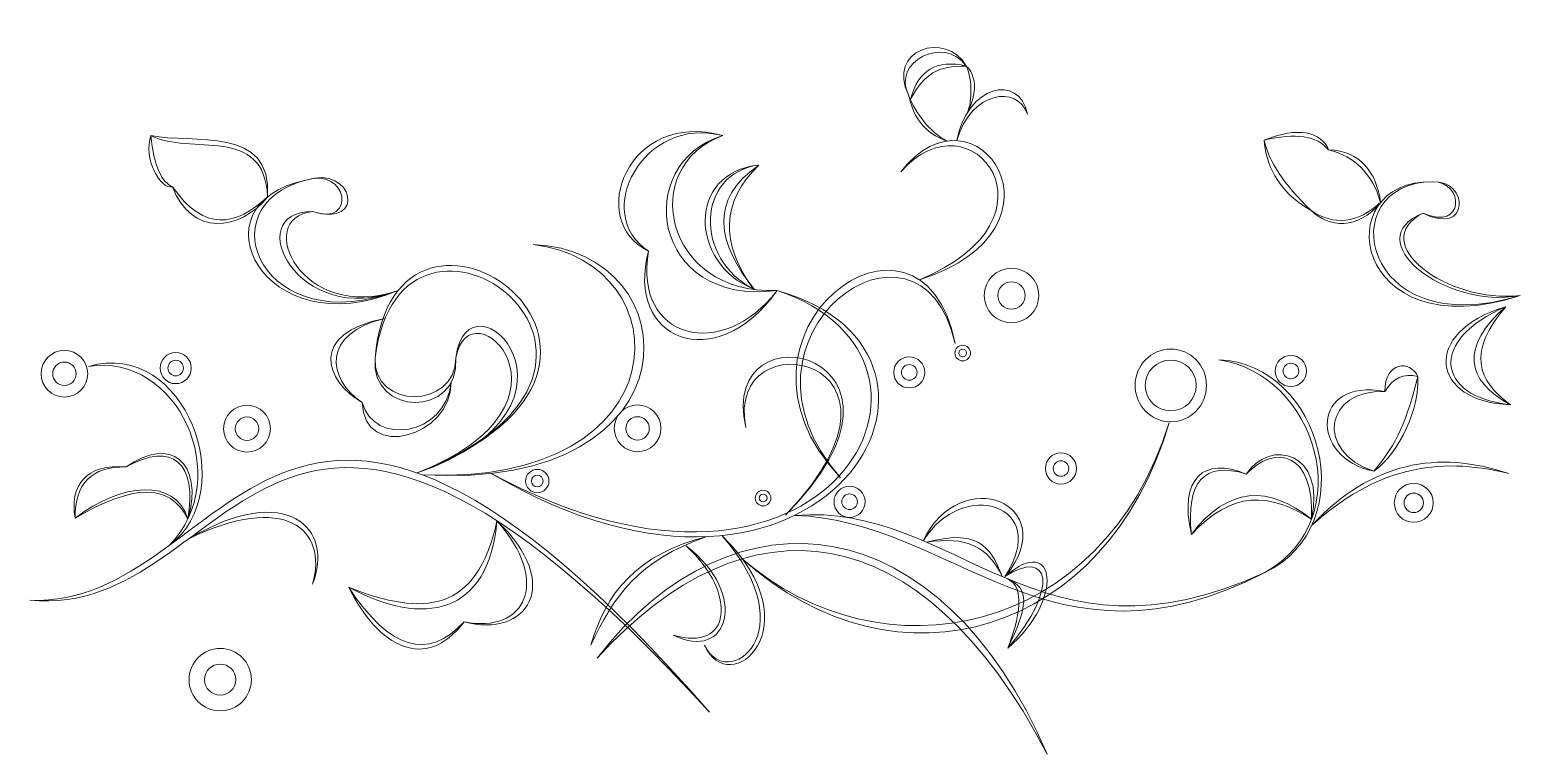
# Model space of a CAD drawing. Header units: centimetres. Extents: x -10.2 to 8.9, y 3.8 to 13.1.
import ezdxf

# ---------------------------------------------------------------- set-up
doc = ezdxf.new("R2010")
doc.units = ezdxf.units.CM
doc.header["$MEASUREMENT"] = 0
doc.layers.add('layer 1', color=7, linetype='Continuous')

msp = doc.modelspace()

# ---------------------------------------------------------------- linework, layer by layer
at = {"layer": 'layer 1', "color": 250, "lineweight": 9}
for centre, major_axis, ratio in [((2.39632, 9.70862), (0, 0.35), 1), ((2.39632, 9.70862), (0, 0.175), 1), ((-9.76148, 8.70428), (0, 0.3), 1), ((1.76929, 8.96987), (0, 0.1), 1), ((1.76929, 8.96987), (0, 0.05), 1), ((4.44024, 8.55451), (0, 0.46693), 0.98113208), ((-9.76148, 8.70428), (0, 0.15), 1), ((-8.3331, 8.77725), (0, 0.2), 1), ((-8.3331, 8.77725), (0, 0.1), 1), ((1.08363, 8.7219), (0, 0.2), 1), ((1.08363, 8.72189), (0, 0.1), 1), ((4.44024, 8.55451), (0.32776, 0), 0.99453869), ((5.98199, 8.73952), (0, 0.2), 1), ((5.98199, 8.73952), (0, 0.1), 1), ((-7.41802, 7.99948), (0, 0.3), 1), ((-2.40426, 8.00371), (0, 0.3), 1), ((-7.41802, 7.99948), (0, 0.15), 1), ((-2.40425, 8.00371), (0, 0.15), 1), ((3.03064, 7.4885), (0, 0.2), 1), ((-3.6918, 7.32793), (0, 0.15), 1), ((3.03064, 7.48849), (0, 0.1), 1), ((-3.6918, 7.32792), (0, 0.075), 1), ((7.55893, 7.04806), (0, 0.25), 1), ((-0.7929, 7.10967), (0, 0.1), 1), ((-0.7929, 7.10967), (0, 0.05), 1), ((0.31725, 7.06174), (0, 0.2), 1), ((0.31725, 7.06175), (0, 0.1), 1), ((7.55893, 7.04806), (0, 0.125), 1), ((-7.76204, 4.7799), (0, 0.4), 1), ((-7.76205, 4.7799), (0, 0.2), 1)]:
    msp.add_ellipse(centre, major_axis=major_axis, ratio=ratio, dxfattribs=at)
for points, knots in [([(1.56585, 11.68956), (1.12662, 11.84633), (1.09869, 12.22263), (1.07482, 12.28114), (1.07482, 12.28114), (0.78201, 12.85502), (1.55727, 13.11682), (1.81486, 12.65116), (1.81486, 12.65116), (2.00237, 12.48702), (1.89674, 12.15817), (1.80977, 12.02143)], [0, 0, 0, 0, 0.25, 0.25, 0.25, 0.25, 0.5, 0.5, 0.5, 0.5, 1, 1, 1, 1]), ([(1.56585, 11.68956), (1.35312, 11.80103), (1.16357, 12.04398), (1.07482, 12.28114), (1.07482, 12.28114), (0.85751, 12.70402), (1.52707, 13.05642), (1.81486, 12.65116), (1.81486, 12.65116), (1.89667, 12.47192), (1.89674, 12.15817), (1.80977, 12.02143)], [0, 0, 0, 0, 0.25, 0.25, 0.25, 0.25, 0.5, 0.5, 0.5, 0.5, 1, 1, 1, 1]), ([(-4.28317, 7.42607), (0.04848, 5.08069), (2.06402, 8.89437), (-0.61335, 9.7713), (-0.61335, 9.7713), (-2.22941, 9.56579), (-2.47647, 11.4026), (-1.3113, 11.7594), (-1.3113, 11.7594), (-2.528, 12.10285), (-3.07402, 10.66318), (-2.26305, 10.2789), (-2.26305, 10.2789), (-2.57195, 9.1444), (-1.40893, 8.65767), (-0.61335, 9.7713)], [0, 0, 0, 0, 0.2, 0.2, 0.2, 0.2, 0.4, 0.4, 0.4, 0.4, 0.6, 0.6, 0.6, 0.6, 1, 1, 1, 1]), ([(-7.15518, 10.9717), (-7.08257, 11.89596), (-8.12406, 11.65162), (-8.65035, 11.7594), (-8.65035, 11.7594), (-8.75525, 11.47419), (-8.53045, 11.05932), (-8.3754, 11.10375), (-8.3754, 11.10375), (-8.13475, 10.45987), (-7.50151, 10.53573), (-7.15518, 10.9717)], [0, 0, 0, 0, 0.25, 0.25, 0.25, 0.25, 0.5, 0.5, 0.5, 0.5, 1, 1, 1, 1]), ([(-7.15518, 10.9717), (-7.18827, 11.91106), (-8.15196, 11.49683), (-8.65035, 11.7594), (-8.65035, 11.7594), (-8.61935, 11.36849), (-8.50025, 11.14992), (-8.3754, 11.10375), (-8.3754, 11.10375), (-7.96865, 10.52027), (-7.56191, 10.59613), (-7.15518, 10.9717)], [0, 0, 0, 0, 0.25, 0.25, 0.25, 0.25, 0.5, 0.5, 0.5, 0.5, 1, 1, 1, 1]), ([(-4.28317, 7.42607), (-0.00718, 4.90577), (2.30247, 8.9628), (-0.61335, 9.7713), (-0.61335, 9.7713), (-2.06566, 9.7149), (-2.4006, 11.36637), (-1.3113, 11.7594), (-1.3113, 11.7594), (-2.32668, 12.02733), (-3.00354, 10.75128), (-2.26305, 10.2789), (-2.26305, 10.2789), (-2.46249, 9.14216), (-1.31585, 8.85397), (-0.61335, 9.7713)], [0, 0, 0, 0, 0.2, 0.2, 0.2, 0.2, 0.4, 0.4, 0.4, 0.4, 0.6, 0.6, 0.6, 0.6, 1, 1, 1, 1]), ([(5.63841, 11.6997), (6.07502, 11.87889), (6.36868, 11.81135), (6.46654, 11.57636), (6.46654, 11.57636), (6.86804, 11.5629), (7.08158, 11.29392), (7.13361, 10.90159), (7.13361, 10.90159), (6.83488, 10.54497), (6.47451, 10.57313), (6.23748, 10.80104), (6.23748, 10.80104), (5.79107, 11.05263), (5.65304, 11.43149), (5.63841, 11.6997)], [0, 0, 0, 0, 0.2, 0.2, 0.2, 0.2, 0.4, 0.4, 0.4, 0.4, 0.6, 0.6, 0.6, 0.6, 1, 1, 1, 1]), ([(-5.23257, 7.43175), (-1.48512, 8.88607), (-5.53814, 11.6986), (-5.77395, 8.90415), (-5.77395, 8.90415), (-5.80216, 8.25085), (-4.74701, 8.24145), (-4.7376, 8.90415), (-4.7376, 8.90415), (-4.57175, 9.89703), (-2.94638, 8.32875), (-5.23257, 7.43175)], [0, 0, 0, 0, 0.25, 0.25, 0.25, 0.25, 0.5, 0.5, 0.5, 0.5, 1, 1, 1, 1]), ([(5.6384, 11.69968), (6.03977, 11.79958), (6.31581, 11.75846), (6.46654, 11.57634), (6.46654, 11.57634), (6.80637, 11.4924), (7.02872, 11.26749), (7.13362, 10.9016), (7.13362, 10.9016), (6.83489, 10.6331), (6.53618, 10.59959), (6.23748, 10.80106), (6.23748, 10.80106), (5.89677, 11.13193), (5.69708, 11.43148), (5.6384, 11.69968)], [0, 0, 0, 0, 0.2, 0.2, 0.2, 0.2, 0.4, 0.4, 0.4, 0.4, 0.6, 0.6, 0.6, 0.6, 1, 1, 1, 1]), ([(-5.23257, 7.43175), (-1.64962, 8.83907), (-5.44414, 11.5576), (-5.77395, 8.90415), (-5.77395, 8.90415), (-5.83741, 8.15685), (-4.68826, 8.1357), (-4.7376, 8.90415), (-4.7376, 8.90415), (-4.5835, 10.13203), (-2.75838, 8.2935), (-5.23257, 7.43175)], [0, 0, 0, 0, 0.25, 0.25, 0.25, 0.25, 0.5, 0.5, 0.5, 0.5, 1, 1, 1, 1]), ([(-5.47667, 9.77424), (-6.76636, 9.27085), (-7.50923, 10.78158), (-6.57765, 10.7865), (-6.57765, 10.7865), (-6.00382, 10.57901), (-6.12012, 11.36938), (-6.66225, 11.18835), (-6.66225, 11.18835), (-8.14698, 10.88187), (-7.19969, 9.03732), (-5.47667, 9.77424)], [0, 0, 0, 0, 0.25, 0.25, 0.25, 0.25, 0.5, 0.5, 0.5, 0.5, 1, 1, 1, 1]), ([(-5.47667, 9.77424), (-6.70761, 9.34135), (-7.34622, 10.69913), (-6.57765, 10.7865), (-6.57765, 10.7865), (-5.87457, 10.56726), (-6.04962, 11.39288), (-6.66225, 11.18835), (-6.66225, 11.18835), (-7.97073, 10.84662), (-7.19969, 9.10782), (-5.47667, 9.77424)], [0, 0, 0, 0, 0.25, 0.25, 0.25, 0.25, 0.5, 0.5, 0.5, 0.5, 1, 1, 1, 1]), ([(-0.92013, 9.79193), (-1.73477, 10.1308), (-1.77665, 11.28131), (-0.84574, 11.38251), (-0.84574, 11.38251), (-1.32914, 10.91267), (-1.34529, 10.38646), (-0.92013, 9.79193)], [0, 0, 0, 0, 0.33333333, 0.33333333, 0.33333333, 0.33333333, 1, 1, 1, 1]), ([(-0.90455, 9.7839), (-1.6866, 10.17968), (-1.64653, 11.28132), (-0.84576, 11.38252), (-0.84576, 11.38252), (-1.49984, 10.92893), (-1.37844, 10.37844), (-0.90455, 9.7839)], [0, 0, 0, 0, 0.33333333, 0.33333333, 0.33333333, 0.33333333, 1, 1, 1, 1]), ([(8.9253, 9.70785), (7.93728, 9.52801), (6.84406, 10.43039), (7.67745, 10.76535), (7.67745, 10.76535), (8.21898, 10.5234), (8.20843, 11.16833), (7.80435, 11.1672), (7.80435, 11.1672), (6.43666, 11.20244), (6.76801, 9.00284), (8.9253, 9.70785)], [0, 0, 0, 0, 0.25, 0.25, 0.25, 0.25, 0.5, 0.5, 0.5, 0.5, 1, 1, 1, 1]), ([(8.9253, 9.70785), (7.93728, 9.52801), (6.84406, 10.43039), (7.67745, 10.76535), (7.67745, 10.76535), (8.21898, 10.5234), (8.20843, 11.16833), (7.80435, 11.1672), (7.80435, 11.1672), (6.43666, 11.20244), (6.76801, 9.00284), (8.9253, 9.70785)], [0, 0, 0, 0, 0.25, 0.25, 0.25, 0.25, 0.5, 0.5, 0.5, 0.5, 1, 1, 1, 1]), ([(8.9253, 9.70785), (7.98087, 9.60241), (6.94982, 10.38412), (7.67745, 10.76535), (7.67745, 10.76535), (8.28508, 10.4573), (8.26792, 11.19477), (7.80435, 11.1672), (7.80435, 11.1672), (6.50276, 11.16278), (6.86716, 9.07555), (8.9253, 9.70785)], [0, 0, 0, 0, 0.25, 0.25, 0.25, 0.25, 0.5, 0.5, 0.5, 0.5, 1, 1, 1, 1]), ([(-5.64707, 9.41236), (-6.63405, 9.22923), (-6.41964, 8.61143), (-5.93794, 8.33426), (-5.93794, 8.33426), (-5.92173, 7.58608), (-4.79466, 7.88645), (-4.79569, 8.5964)], [0, 0, 0, 0, 0.33333333, 0.33333333, 0.33333333, 0.33333333, 1, 1, 1, 1]), ([(-5.64707, 9.41236), (-6.4578, 9.22923), (-6.39614, 8.63493), (-5.93794, 8.33426), (-5.93794, 8.33426), (-5.78626, 7.77557), (-4.87691, 7.8982), (-4.79569, 8.5964)], [0, 0, 0, 0, 0.33333333, 0.33333333, 0.33333333, 0.33333333, 1, 1, 1, 1]), ([(8.74199, 9.56453), (7.634, 9.23583), (7.78708, 8.33611), (8.80074, 8.30722), (8.80074, 8.30722), (8.22287, 8.60978), (8.15497, 9.06284), (8.74199, 9.56453)], [0, 0, 0, 0, 0.33333333, 0.33333333, 0.33333333, 0.33333333, 1, 1, 1, 1]), ([(8.742, 9.5645), (7.75891, 9.14934), (7.8255, 8.41301), (8.80075, 8.30725), (8.80075, 8.30725), (8.37662, 8.60979), (8.24145, 8.99557), (8.742, 9.5645)], [0, 0, 0, 0, 0.33333333, 0.33333333, 0.33333333, 0.33333333, 1, 1, 1, 1]), ([(7.18896, 8.47524), (7.18389, 8.86207), (7.51519, 8.88437), (7.61182, 8.66906), (7.61182, 8.66906), (7.63657, 8.26894), (7.37644, 7.68508), (7.048, 7.45323), (7.048, 7.45323), (6.21345, 7.62314), (6.24339, 8.66026), (7.18896, 8.47524)], [0, 0, 0, 0, 0.25, 0.25, 0.25, 0.25, 0.5, 0.5, 0.5, 0.5, 1, 1, 1, 1]), ([(7.18896, 8.47522), (7.28965, 8.65055), (7.43061, 8.71515), (7.61184, 8.66904), (7.61184, 8.66904), (7.4692, 8.11917), (7.35485, 7.81716), (7.048, 7.45326), (7.048, 7.45326), (6.28391, 7.70245), (6.41957, 8.51048), (7.18896, 8.47522)], [0, 0, 0, 0, 0.25, 0.25, 0.25, 0.25, 0.5, 0.5, 0.5, 0.5, 1, 1, 1, 1]), ([(-8.1766, 6.84065), (-7.96652, 7.56683), (-8.40908, 7.91806), (-8.9676, 7.50825), (-8.9676, 7.50825), (-9.48218, 7.56225), (-9.70073, 7.25565), (-9.62325, 6.8526), (-9.62325, 6.8526), (-9.02839, 7.31163), (-8.33428, 7.36617), (-8.1766, 6.84065)], [0, 0, 0, 0, 0.25, 0.25, 0.25, 0.25, 0.5, 0.5, 0.5, 0.5, 1, 1, 1, 1]), ([(-8.1766, 6.84065), (-8.05509, 7.55029), (-8.37386, 7.84762), (-8.9676, 7.50825), (-8.9676, 7.50825), (-9.41174, 7.51529), (-9.63029, 7.29674), (-9.62325, 6.8526), (-9.62325, 6.8526), (-8.87577, 7.28228), (-8.41646, 7.31334), (-8.1766, 6.84065)], [0, 0, 0, 0, 0.25, 0.25, 0.25, 0.25, 0.5, 0.5, 0.5, 0.5, 1, 1, 1, 1]), ([(6.24725, 6.83887), (6.4361, 7.70088), (5.71594, 7.87975), (5.40934, 7.41801), (5.40934, 7.41801), (4.869, 7.64587), (4.53894, 7.36632), (4.70454, 6.64276), (4.70454, 6.64276), (5.17215, 7.26087), (5.69998, 7.27581), (6.24725, 6.83887)], [0, 0, 0, 0, 0.25, 0.25, 0.25, 0.25, 0.5, 0.5, 0.5, 0.5, 1, 1, 1, 1]), ([(6.24725, 6.83886), (6.28391, 7.70245), (5.77936, 7.80579), (5.40934, 7.41802), (5.40934, 7.41802), (4.869, 7.58247), (4.63408, 7.32405), (4.70454, 6.64274), (4.70454, 6.64274), (5.225, 7.20802), (5.71055, 7.18068), (6.24725, 6.83886)], [0, 0, 0, 0, 0.25, 0.25, 0.25, 0.25, 0.5, 0.5, 0.5, 0.5, 1, 1, 1, 1]), ([(1.2632, 6.55985), (1.73634, 7.56409), (3.05741, 7.03993), (2.325, 6.11247), (2.325, 6.11247), (2.95925, 6.66011), (3.08506, 5.81818), (2.34765, 5.18175)], [0, 0, 0, 0, 0.33333333, 0.33333333, 0.33333333, 0.33333333, 1, 1, 1, 1]), ([(1.2632, 6.55985), (1.75749, 7.37374), (2.91753, 7.03159), (2.31202, 6.10413), (2.31202, 6.10413), (2.88279, 6.47198), (3.02092, 5.96724), (2.34765, 5.18175)], [0, 0, 0, 0, 0.33333333, 0.33333333, 0.33333333, 0.33333333, 1, 1, 1, 1]), ([(-4.20895, 6.81738), (-3.51318, 6.03166), (-3.84006, 5.36824), (-4.63185, 5.52015), (-4.63185, 5.52015), (-5.09715, 5.01961), (-5.59065, 5.16766), (-6.11235, 5.9643), (-6.11235, 5.9643), (-5.15312, 5.45107), (-4.3151, 5.60337), (-4.20895, 6.81738)], [0, 0, 0, 0, 0.25, 0.25, 0.25, 0.25, 0.5, 0.5, 0.5, 0.5, 1, 1, 1, 1]), ([(-4.20895, 6.81738), (-3.34708, 6.00146), (-3.82496, 5.30784), (-4.63185, 5.52015), (-4.63185, 5.52015), (-5.12735, 4.86861), (-5.72655, 5.19786), (-6.11235, 5.9643), (-6.11235, 5.9643), (-5.15312, 5.58697), (-4.4661, 5.63357), (-4.20895, 6.81738)], [0, 0, 0, 0, 0.25, 0.25, 0.25, 0.25, 0.5, 0.5, 0.5, 0.5, 1, 1, 1, 1])]:
    msp.add_open_spline(points, degree=3, knots=knots, dxfattribs=at)
for points in [[(1.09869, 12.22263), (1.19641, 12.60047), (1.43512, 12.7433), (1.81486, 12.65116)], [(1.09869, 12.22263), (1.27242, 12.55277), (1.456, 12.6583), (1.81486, 12.65116)], [(1.21265, 9.91106), (3.27594, 10.55536), (1.94817, 12.53917), (0.9729, 11.2941)], [(2.60145, 12.03435), (2.48961, 12.56285), (1.82785, 12.40749), (1.69483, 11.69518)], [(1.21265, 9.91106), (3.14004, 10.69126), (1.87557, 12.33491), (0.9729, 11.2941)], [(2.60145, 12.03435), (2.47451, 12.41185), (1.87557, 12.33491), (1.69483, 11.69518)], [(0.20062, 7.36839), (-1.55429, 9.22631), (1.24376, 11.26888), (1.67085, 9.0945)], [(0.20062, 7.36839), (-1.40881, 9.18579), (1.22866, 11.08768), (1.67085, 9.0945)], [(-10.20584, 5.7984), (-7.5884, 5.68481), (-7.07002, 10.74458), (-1.4798, 4.3639)], [(-10.20584, 5.7984), (-7.4978, 5.53381), (-7.20592, 10.62378), (-1.4798, 4.3639)], [(-5.17056, 7.40916), (-1.82825, 7.24856), (-1.80501, 10.13032), (-3.74355, 10.3635)], [(-5.1689, 7.40908), (-1.58499, 7.18808), (-1.71441, 10.28132), (-3.74355, 10.3635)], [(-0.50684, 6.89115), (1.5622, 8.95488), (-1.38493, 9.64007), (-1.0152, 8.01585)], [(-0.47398, 6.92426), (1.42896, 8.92759), (-1.29433, 9.44377), (-1.0152, 8.01585)], [(-8.41226, 6.50448), (-7.49382, 7.18784), (-8.20073, 9.1607), (-9.45405, 8.7984)], [(-8.41226, 6.50448), (-7.56932, 7.36904), (-8.30783, 8.9862), (-9.45405, 8.7984)], [(5.05485, 8.883), (6.3027, 8.70676), (6.8808, 6.84556), (5.64705, 6.15465)], [(5.05486, 8.88298), (6.38725, 8.83358), (6.92306, 6.76101), (5.64705, 6.15467)], [(-1.05987, 6.33094), (0.71633, 4.77807), (3.56062, 5.31755), (4.42035, 8.0793)], [(-1.05987, 6.33094), (0.92785, 4.54011), (3.62672, 5.35721), (4.42035, 8.0793)], [(8.77727, 7.42365), (7.87521, 7.73009), (7.00804, 7.57428), (6.2507, 6.75978)], [(8.77725, 7.42365), (7.85407, 7.6561), (7.0611, 7.48615), (6.2507, 6.75978)], [(-8.16493, 6.58743), (-6.90022, 7.33745), (-6.29451, 6.7134), (-6.57745, 6.0066)], [(-2.92492, 5.05694), (-1.15485, 7.32846), (1.48373, 7.00249), (2.85444, 3.82354)], [(-2.92492, 5.05694), (-1.15485, 7.32846), (1.48373, 7.00249), (2.85444, 3.82354)], [(2.85444, 3.82354), (1.48373, 7.00249), (-1.15485, 7.32846), (-2.92492, 5.05694)], [(-8.16493, 6.58743), (-6.94552, 7.18645), (-6.37001, 6.7134), (-6.57745, 6.0066)], [(2.85444, 3.82354), (1.23265, 6.93644), (-1.00434, 7.16253), (-2.92492, 5.05694)], [(-0.39083, 6.88589), (1.68161, 7.06339), (2.74975, 4.8139), (5.64705, 6.15465)], [(-0.39083, 6.88589), (1.64187, 6.83305), (2.8978, 4.7293), (5.64705, 6.15465)], [(1.30607, 6.54149), (1.93129, 6.71255), (2.129, 6.50685), (2.27555, 6.10233)], [(-1.51381, 6.61476), (-2.39578, 6.30958), (-2.71522, 5.8447), (-3.0033, 5.22405)], [(-1.51381, 6.61476), (-2.42598, 6.38508), (-2.80582, 5.89), (-3.0033, 5.22405)], [(-1.32233, 6.62881), (-0.10946, 5.44822), (-1.24103, 4.50112), (-1.54395, 5.22405)], [(-1.32233, 6.62881), (-0.22051, 5.37684), (-1.26747, 4.60688), (-1.54395, 5.22405)], [(1.30607, 6.54149), (1.81676, 6.62445), (2.09376, 6.48923), (2.27555, 6.10233)], [(-1.77961, 6.49581), (-0.9604, 5.86464), (-1.2418, 4.99937), (-1.9458, 5.35095)], [(-1.77961, 6.49581), (-1.10845, 5.87169), (-1.20655, 5.12627), (-1.9458, 5.35095)], [(2.34765, 5.18175), (2.54696, 5.69875), (2.54627, 6.01004), (2.30516, 6.08979)], [(2.34765, 5.18175), (2.60096, 5.70708), (2.64476, 5.95709), (2.32907, 6.07974)]]:
    msp.add_open_spline(points, degree=3, dxfattribs=at)

doc.saveas('drawing.dxf')
